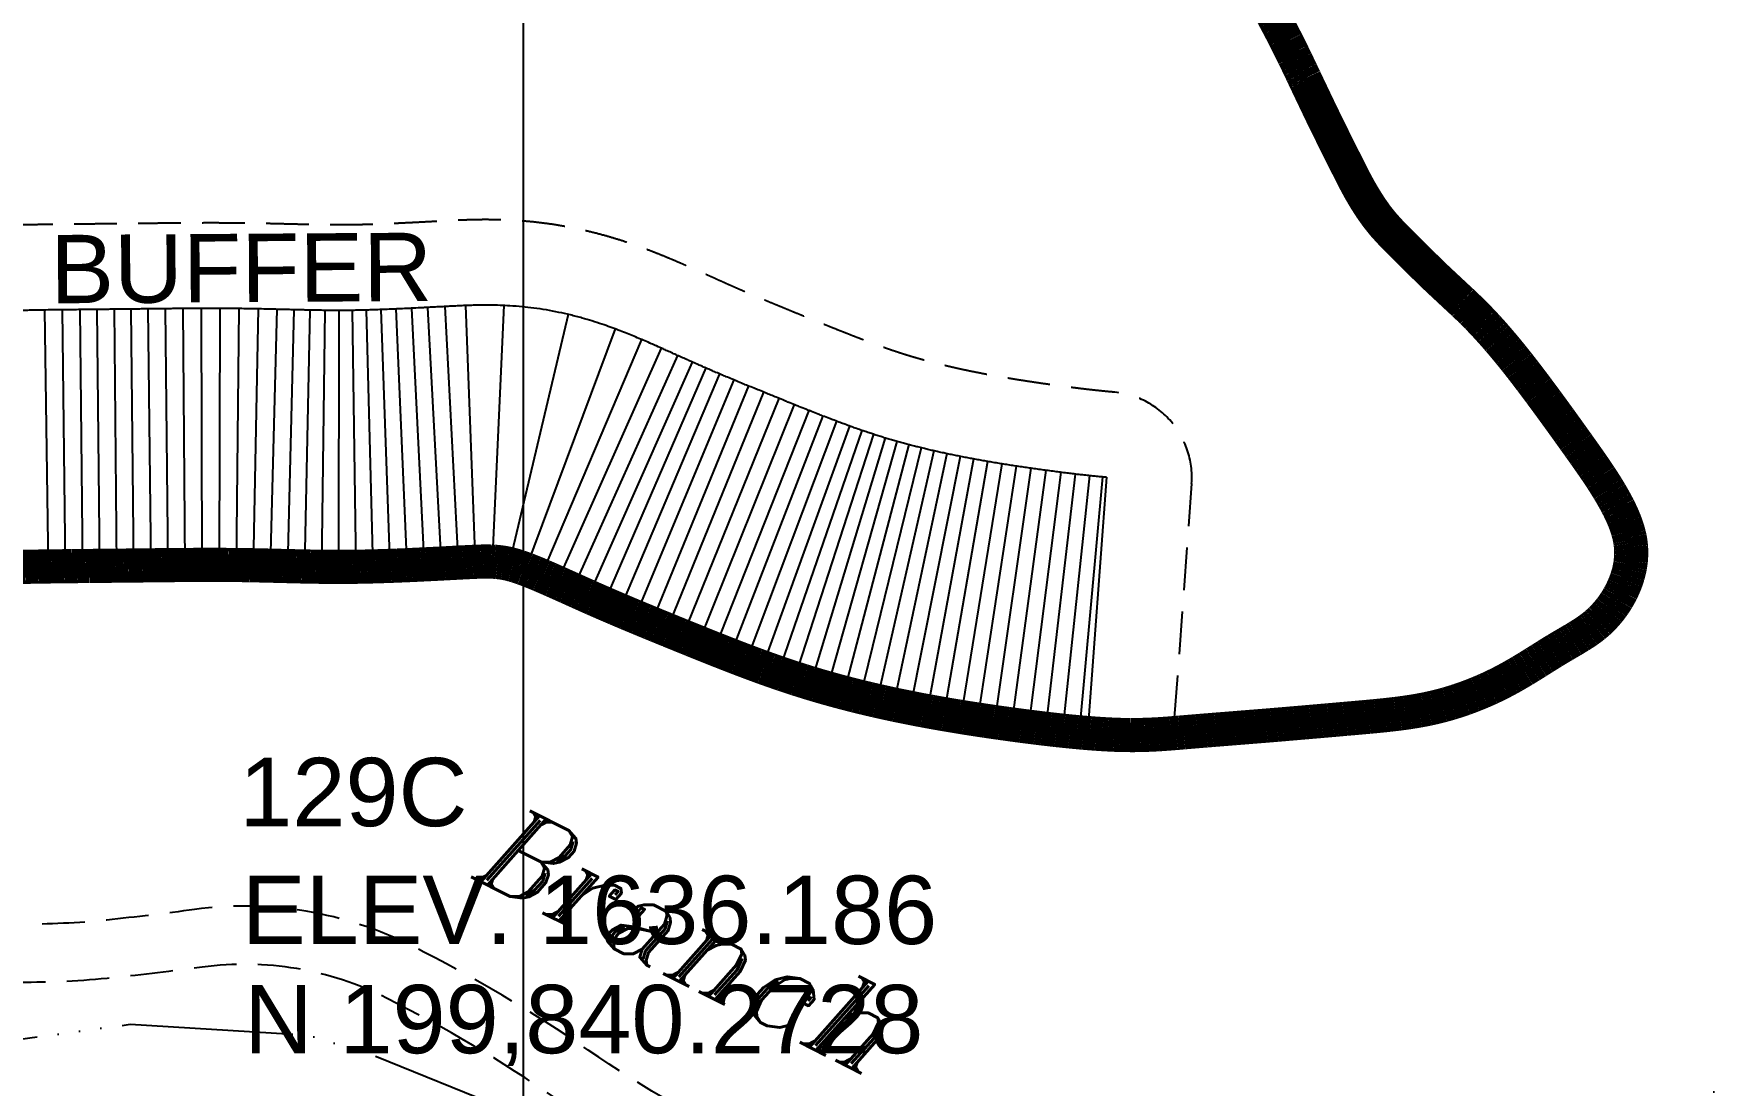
# Model space of a CAD drawing. Header units: inches. Extents: x 10131215 to 10153225, y 3476725 to 3491422.
# Drawn here: x 10143713 to 10144695, y 3479073 to 3479688 of the extents above; entities that cross this region are included whole.
import ezdxf

# ---------------------------------------------------------------- set-up
doc = ezdxf.new("R2010")
doc.units = ezdxf.units.IN
doc.header["$LTSCALE"] = 100
doc.header["$MEASUREMENT"] = 0
for name, pattern in [('DASHED2', [0.375, 0.25, -0.125]), ('HIDDEN', [0.375, 0.25, -0.125]), ('STREAM', [1.5, 1, -0.125, 0, -0.125, 0, -0.125, 0, -0.125])]:
    doc.linetypes.add(name, pattern=pattern)
for name, color, linetype in [('BUFFER ZONE-50', 180, 'HIDDEN'), ('CONTROL POINTS', 242, 'CONTINUOUS'), ('GRID COORDINATES-VA SOUTH NAD27', 252, 'CONTINUOUS'), ('OUTCROP-UPPER MASON-IMBODEN', 7, 'CONTINUOUS'), ('OUTCROP-UPPER MASON-IMBODEN-AUGERED', 39, 'CONTINUOUS'), ('ROADS', 34, 'DASHED2'), ('WATER-SURFACE', 140, 'STREAM')]:
    doc.layers.add(name, color=color, linetype=linetype)
doc.styles.add('BUFFER LABELS', font='ARIAL.TTF', dxfattribs={"height": 40})
doc.styles.add('CONTROL POINTS', font='ARIAL.TTF', dxfattribs={"height": 40})
doc.styles.add('ROMANT', font='ROMANT.SHX', dxfattribs={"width": 2063.613351, "height": 165.089068})

# ---------------------------------------------------------------- blocks, each defined once
blk = doc.blocks.new('AUGER SYMBOL')
at = {"layer": 'OUTCROP-UPPER MASON-IMBODEN-AUGERED'}
blk.add_line((0, -150), (0, 0), dxfattribs=at)

msp = doc.modelspace()

# ---------------------------------------------------------------- linework, layer by layer
at = {"layer": 'BUFFER ZONE-50'}
msp.add_line((10144391.16, 3479424.69), (10144380.39, 3479278.66), dxfattribs=at)
at = {"layer": 'BUFFER ZONE-50', "flags": 128}
msp.add_lwpolyline([(10144345.51, 3479478.19, -0.000382), (10144344.84, 3479478.25, -0.001848), (10144342.8, 3479478.43, -0.001343), (10144339.65, 3479478.74, -0.001544), (10144337.22, 3479478.99, -0.001145), (10144333.8, 3479479.35, -0.00131), (10144331.07, 3479479.66, -0.000987), (10144327.45, 3479480.08, -0.001126), (10144324.49, 3479480.44, -0.00086), (10144320.77, 3479480.91, -0.000963), (10144317.6, 3479481.32, -0.000771), (10144313.95, 3479481.81, -0.000804), (10144310.49, 3479482.28, -0.000781), (10144306.95, 3479482.77, -0.00078), (10144303.41, 3479483.27, -0.00091), (10144300.15, 3479483.75, -0.000847), (10144296.54, 3479484.29, -0.00101), (10144293.4, 3479484.77, -0.000931), (10144289.86, 3479485.32, -0.001096), (10144286.8, 3479485.82, -0.001016), (10144283.37, 3479486.39, -0.001182), (10144280.39, 3479486.89, -0.001102), (10144277.07, 3479487.47, -0.00127), (10144274.17, 3479488, -0.001188), (10144270.95, 3479488.59, -0.001358), (10144268.14, 3479489.13, -0.001276), (10144265.02, 3479489.74, -0.001446), (10144262.29, 3479490.28, -0.001366), (10144259.28, 3479490.91, -0.001533), (10144256.63, 3479491.47, -0.001454), (10144253.72, 3479492.11, -0.001614), (10144251.15, 3479492.69, -0.001538), (10144248.33, 3479493.35, -0.001691), (10144245.83, 3479493.95, -0.001618), (10144243.1, 3479494.62, -0.001763), (10144240.66, 3479495.24, -0.001693), (10144238.01, 3479495.93, -0.001829), (10144235.62, 3479496.57, -0.001763), (10144233.04, 3479497.28, -0.001888), (10144230.7, 3479497.95, -0.001827), (10144228.18, 3479498.68, -0.001941), (10144225.84, 3479499.38, -0.001909), (10144223.42, 3479500.13, -0.001961), (10144220.99, 3479500.9, -0.002037), (10144218.77, 3479501.63, -0.00182), (10144216.17, 3479502.5, -0.001948), (10144213.94, 3479503.26, -0.001496), (10144210.96, 3479504.31, -0.001715), (10144208.68, 3479505.12, -0.001239), (10144205.45, 3479506.3, -0.001473), (10144203.07, 3479507.18, -0.001012), (10144199.63, 3479508.48, -0.001242), (10144197.15, 3479509.42, -0.00079), (10144193.48, 3479510.84, -0.001017), (10144190.94, 3479511.83, -0.00057), (10144186.99, 3479513.39, -0.000796), (10144184.46, 3479514.39, -0.000348), (10144180.22, 3479516.09, -0.000538), (10144177.71, 3479517.1, -0.000162), (10144173.6, 3479518.75, -0.000222), (10144170.67, 3479519.94, -0.000128), (10144166.81, 3479521.51, -0.000155), (10144163.66, 3479522.78, -0.000254), (10144160.67, 3479524, -0.000205), (10144156.89, 3479525.54, -0.000374), (10144154.1, 3479526.68, -0.000291), (10144150.38, 3479528.21, -0.000466), (10144147.63, 3479529.35, -0.00038), (10144144.11, 3479530.8, -0.000563), (10144141.43, 3479531.92, -0.000474), (10144138.1, 3479533.31, -0.000665), (10144135.51, 3479534.41, -0.000572), (10144132.36, 3479535.75, -0.000772), (10144129.78, 3479536.85, -0.000716), (10144126.92, 3479538.09, -0.000844), (10144124.05, 3479539.34, -0.001007), (10144121.86, 3479540.3, -0.000604), (10144118.53, 3479541.78, -0.000911), (10144116.69, 3479542.6, -0.000042), (10144113.74, 3479543.92, -0.00004), (10144110.64, 3479545.32, -0.000073), (10144107.74, 3479546.62, 0.000068), (10144104.73, 3479547.97, 0.00086), (10144102.2, 3479549.11, 0.000438), (10144098.13, 3479550.92, 0.001589), (10144094.89, 3479552.34, 0.001001), (10144090.85, 3479554.09, 0.002426), (10144086.99, 3479555.73, 0.0017), (10144082.76, 3479557.49, 0.003558), (10144078.13, 3479559.36, 0.002638), (10144073.47, 3479561.17, 0.005161), (10144067.69, 3479563.32, 0.004164), (10144062.17, 3479565.25, 0.007231), (10144054.88, 3479567.62, 0.006284), (10144047.98, 3479569.66, 0.008927), (10144039.34, 3479571.92, 0.00836), (10144030.95, 3479573.82, 0.009357), (10144021.83, 3479575.54, 0.009514), (10144012.57, 3479576.92, 0.008266), (10144004.13, 3479577.88, 0.009148), (10143995.14, 3479578.59, 0.006086), (10143988.18, 3479578.92, 0.007431), (10143980.52, 3479579.08, 0.003689), (10143975.12, 3479579.08, 0.005121), (10143969.25, 3479578.97, 0.001705), (10143964.89, 3479578.82, 0.002832), (10143960.82, 3479578.65, 0.000418), (10143956.74, 3479578.46, 0.000869), (10143954.24, 3479578.33, 0.000004), (10143951.02, 3479578.16, -0.000009), (10143947.81, 3479577.99, -0.000003), (10143943.69, 3479577.78, -0.000004), (10143940.61, 3479577.61, -0.000461), (10143938.42, 3479577.5, -0.000225), (10143933.33, 3479577.25, -0.000619), (10143930.53, 3479577.11, -0.000408), (10143925.85, 3479576.89, -0.000797), (10143922.84, 3479576.76, -0.000584), (10143918.33, 3479576.57, -0.001004), (10143915.3, 3479576.46, -0.000774), (10143910.95, 3479576.31, -0.001257), (10143907.97, 3479576.22, -0.001035), (10143903.95, 3479576.11, -0.00154), (10143900.9, 3479576.05, -0.001493), (10143897.68, 3479576, -0.001575), (10143894.63, 3479575.98, -0.001636), (10143891.79, 3479575.97, -0.001159), (10143888.16, 3479575.98, -0.001434), (10143885.63, 3479576, -0.000797), (10143881.51, 3479576.06, -0.001141), (10143879.11, 3479576.1, -0.000444), (10143874.32, 3479576.2, -0.000808), (10143872.14, 3479576.25, -0.000072), (10143867.93, 3479576.35, -0.000084), (10143864.36, 3479576.44, -0.000115), (10143860.49, 3479576.53, 0.000116), (10143856.44, 3479576.64, 0.000541), (10143853.03, 3479576.72, 0.000324), (10143847.78, 3479576.83, 0.000988), (10143843.38, 3479576.92, 0.0008), (10143838.27, 3479577, 0.001004), (10143833.5, 3479577.06, 0.000934), (10143828.48, 3479577.1, 0.000683), (10143823.44, 3479577.13, 0.000796), (10143818.94, 3479577.14, 0.000505), (10143813.82, 3479577.14, 0.000644), (10143809.6, 3479577.12, 0.000373), (10143804.45, 3479577.1, 0.000505), (10143800.46, 3479577.08, 0.000247), (10143795.19, 3479577.03, 0.000376), (10143791.56, 3479577, 0.000122), (10143785.95, 3479576.94, 0.000239), (10143782.95, 3479576.91, 0.000014), (10143778.84, 3479576.86, -0.000016), (10143774.76, 3479576.82, -0.000007), (10143768.92, 3479576.75, -0.000019), (10143766.78, 3479576.73, -0.000205), (10143763.68, 3479576.69, -0.000149), (10143759.29, 3479576.65, -0.000016), (10143755.72, 3479576.61, -0.000014), (10143751.71, 3479576.57, -0.00002), (10143747.98, 3479576.54, 0.00002), (10143744.22, 3479576.5, 0.000113), (10143741.49, 3479576.47, 0.000063), (10143736.66, 3479576.42, 0.000209), (10143733.55, 3479576.39, 0.000137), (10143728.96, 3479576.34, 0.000276), (10143725.52, 3479576.29, 0.000208), (10143721.09, 3479576.23, 0.000334), (10143715.89, 3479576.16, 0.000617), (10143712.73, 3479576.11, 0.000073), (10143708.78, 3479576.04, -0.000009), (10143704.93, 3479575.97, -0.000027), (10143702.22, 3479575.92, -0.000014), (10143696.98, 3479575.83, -0.003738), (10143696.17, 3479575.82, -0.000159), (10143696.1, 3479575.82, -0.010959), (10143688.65, 3479576.22, 0.037805), (10143635.02, 3479594.31, 0.001015), (10143627.35, 3479596.25, 0.008004), (10143620.24, 3479597.92, 0.012562), (10143604.25, 3479600.97, 0.023488), (10143582.29, 3479603.54, 0.005595), (10143574.29, 3479604, 0.00598), (10143566.21, 3479604.29, 0.000867), (10143558.33, 3479604.46, 0.002775), (10143553.86, 3479604.52, 0.000274), (10143544.71, 3479604.59, 0.000255), (10143534.89, 3479604.66, 0.000089), (10143519.65, 3479604.76, 0.000402), (10143515.95, 3479604.78, 0.000894), (10143507.27, 3479604.8, -0.0003), (10143483.76, 3479604.84, -0.00026), (10143464.83, 3479604.89, -0.000796), (10143462.93, 3479604.9, -0.000519), (10143460.47, 3479604.97, -0.003938), (10143456.6, 3479605.1, -0.001814), (10143442.81, 3479605.73, -0.004125), (10143439.2, 3479605.94, -0.001531), (10143429.1, 3479606.64, -0.000734), (10143417.85, 3479607.91, -0.035112), (10143407.11, 3479609.91, -0.013058), (10143378.76, 3479618.09, 0.116157), (10143271.23, 3479668.63, 0.032856), (10143228.65, 3479674.74, 0.019349), (10143184.77, 3479676.41, 0.027704), (10143133.16, 3479673.52, 0.033877), (10143082.75, 3479664.39, 0.103855), (10142986.3, 3479617.34, 0.195395), (10142904.1, 3479475.12, 0.039486), (10142901.04, 3479423.65, 0.013579), (10142904.28, 3479354.73, 0.001267), (10142907.51, 3479312.65, -0.00211), (10142909.23, 3479289.66, -0.006997), (10142910.71, 3479263.51, -0.003206), (10142911.13, 3479251.93, -0.021773), (10142905.58, 3479238.35, -0.018406), (10142891.73, 3479211.02, -0.018406)], format="xyb", dxfattribs=at)
at = {"layer": 'BUFFER ZONE-50'}
msp.add_arc((10144341.29, 3479428.37), 50, 355.7819, 85.7819, dxfattribs=at)
at = {"layer": 'GRID COORDINATES-VA SOUTH NAD27'}
msp.add_line((10144000, 3476730), (10144000, 3490730), dxfattribs=at)
at = {"layer": 'OUTCROP-UPPER MASON-IMBODEN', "const_width": 20}
msp.add_lwpolyline([(10144438.67, 3479698.69, -0.001279), (10144439.84, 3479696.54, -0.001225), (10144441.04, 3479694.32, -0.001261), (10144442.19, 3479692.15, -0.001193), (10144443.39, 3479689.87, -0.001278), (10144444.5, 3479687.74, -0.001089), (10144445.69, 3479685.43, -0.001195), (10144446.77, 3479683.32, -0.0009), (10144447.96, 3479680.94, -0.001048), (10144448.98, 3479678.9, -0.000744), (10144450.17, 3479676.5, -0.000899), (10144451.14, 3479674.51, -0.000604), (10144452.32, 3479672.09, -0.000757), (10144453.25, 3479670.16, -0.000464), (10144454.42, 3479667.72, -0.000618), (10144455.3, 3479665.89, -0.000322), (10144456, 3479664.4, -0.000178), (10144457.28, 3479661.71, -0.000496), (10144457.31, 3479661.65, 0.000025), (10144457.86, 3479660.47, 0.008413), (10144486.29, 3479602.66, 0.028158), (10144496.03, 3479586.04, 0.046045), (10144507.84, 3479571.38, 0.015013), (10144549.22, 3479531.24, 0.00006), (10144549.45, 3479531.03, -0.000967), (10144549.46, 3479531.02, -0.002953), (10144550.63, 3479529.92, -0.001908), (10144552.43, 3479528.21, -0.002051), (10144553.9, 3479526.79, -0.001956), (10144555.43, 3479525.29, -0.002094), (10144556.92, 3479523.81, -0.002011), (10144558.46, 3479522.25, -0.002126), (10144559.98, 3479520.69, -0.002089), (10144561.51, 3479519.09, -0.002093), (10144563.04, 3479517.45, -0.002085), (10144564.57, 3479515.8, -0.001963), (10144566.14, 3479514.07, -0.002003), (10144567.67, 3479512.37, -0.001829), (10144569.27, 3479510.55, -0.001891), (10144570.8, 3479508.77, -0.00169), (10144572.44, 3479506.86, -0.001762), (10144574, 3479505.01, -0.001545), (10144575.69, 3479502.98, -0.001623), (10144577.28, 3479501.04, -0.001396), (10144579.02, 3479498.9, -0.001479), (10144580.64, 3479496.87, -0.00125), (10144582.45, 3479494.6, -0.001344), (10144584.11, 3479492.47, -0.001098), (10144586.01, 3479490.03, -0.001222), (10144587.7, 3479487.83, -0.000906), (10144589.68, 3479485.23, -0.00103), (10144591.42, 3479482.94, -0.000699), (10144593.49, 3479480.18, -0.000836), (10144595.21, 3479477.86, -0.000563), (10144597.32, 3479475.02, -0.000684), (10144599.05, 3479472.68, -0.00046), (10144601.16, 3479469.8, -0.000564), (10144602.87, 3479467.46, -0.000375), (10144604.96, 3479464.59, -0.000468), (10144606.64, 3479462.28, -0.000301), (10144608.69, 3479459.44, -0.000387), (10144610.29, 3479457.22, -0.000232), (10144612.22, 3479454.53, -0.000287), (10144613.78, 3479452.36, -0.000192), (10144615.31, 3479450.22, -0.000168), (10144617.07, 3479447.77, -0.000272), (10144618.39, 3479445.91, -0.000209), (10144620.11, 3479443.5, -0.000628), (10144621.25, 3479441.89, -0.000428), (10144622.92, 3479439.53, -0.000993), (10144624.03, 3479437.95, -0.000732), (10144625.53, 3479435.8, -0.001346), (10144626.61, 3479434.23, -0.001073), (10144627.96, 3479432.26, -0.001698), (10144629.01, 3479430.71, -0.001432), (10144630.24, 3479428.87, -0.002018), (10144631.25, 3479427.32, -0.001778), (10144632.39, 3479425.56, -0.002269), (10144633.37, 3479424.02, -0.00203), (10144634.45, 3479422.29, -0.002471), (10144635.36, 3479420.79, -0.002095), (10144636.43, 3479419.01, -0.002866), (10144637.32, 3479417.48, -0.00242), (10144638.35, 3479415.67, -0.003707), (10144639.2, 3479414.14, -0.003041), (10144640.2, 3479412.27, -0.004539), (10144641.01, 3479410.72, -0.003771), (10144641.94, 3479408.83, -0.005405), (10144642.69, 3479407.25, -0.004576), (10144643.54, 3479405.36, -0.006379), (10144644.22, 3479403.76, -0.005477), (10144644.97, 3479401.87, -0.00748), (10144645.56, 3479400.25, -0.006494), (10144646.19, 3479398.36, -0.008719), (10144646.68, 3479396.72, -0.007758), (10144647.18, 3479394.86, -0.009978), (10144647.57, 3479393.16, -0.009447), (10144647.9, 3479391.36, -0.010527), (10144648.15, 3479389.65, -0.010239), (10144648.34, 3479387.89, -0.009908), (10144648.45, 3479386.14, -0.010163), (10144648.49, 3479384.44, -0.009448), (10144648.46, 3479382.69, -0.009863), (10144648.37, 3479381.02, -0.009047), (10144648.21, 3479379.29, -0.009485), (10144647.99, 3479377.65, -0.008604), (10144647.71, 3479375.93, -0.009051), (10144647.38, 3479374.31, -0.008139), (10144646.97, 3479372.62, -0.008585), (10144646.53, 3479371.02, -0.007671), (10144646.01, 3479369.36, -0.008084), (10144645.47, 3479367.79, -0.007237), (10144644.85, 3479366.16, -0.00754), (10144644.21, 3479364.62, -0.006959), (10144643.5, 3479363.03, -0.00719), (10144642.77, 3479361.51, -0.006897), (10144641.97, 3479359.98, -0.007011), (10144641.14, 3479358.49, -0.006861), (10144640.27, 3479357, -0.00691), (10144639.35, 3479355.55, -0.006865), (10144638.4, 3479354.12, -0.006868), (10144637.41, 3479352.72, -0.006928), (10144636.38, 3479351.36, -0.006885), (10144635.31, 3479350.01, -0.007052), (10144634.22, 3479348.72, -0.006961), (10144633.08, 3479347.44, -0.007238), (10144631.92, 3479346.21, -0.007205), (10144630.72, 3479345.01, -0.007381), (10144629.47, 3479343.82, -0.007806), (10144628.25, 3479342.74, -0.006861), (10144626.91, 3479341.61, -0.00755), (10144625.66, 3479340.63, -0.005367), (10144624.2, 3479339.54, -0.006487), (10144622.97, 3479338.66, -0.003923), (10144621.38, 3479337.58, -0.005178), (10144620.16, 3479336.78, -0.002545), (10144618.42, 3479335.68, -0.003797), (10144617.24, 3479334.96, -0.001219), (10144615.23, 3479333.75, -0.002412), (10144614.21, 3479333.14, -0.000002), (10144612.6, 3479332.2, -0.000002), (10144611.06, 3479331.3, -0.000005), (10144609.43, 3479330.34, 0.000006), (10144607.8, 3479329.39, 0.002151), (10144606.31, 3479328.51, 0.001674), (10144604.41, 3479327.37, 0.00174), (10144602.58, 3479326.25, 0.001879), (10144600.9, 3479325.21, 0.000264), (10144598.95, 3479323.99, 0.000307), (10144597.27, 3479322.93, 0.00031), (10144595.39, 3479321.75, -0.000326), (10144593.51, 3479320.56, -0.000882), (10144592.06, 3479319.66, -0.000521), (10144589.61, 3479318.13, -0.001901), (10144588.06, 3479317.18, -0.001201), (10144585.59, 3479315.67, -0.002504), (10144583.83, 3479314.63, -0.001836), (10144581.42, 3479313.22, -0.003087), (10144579.51, 3479312.12, -0.002477), (10144577.11, 3479310.78, -0.003617), (10144575.04, 3479309.66, -0.003181), (10144572.66, 3479308.41, -0.003867), (10144570.48, 3479307.31, -0.00353), (10144568.06, 3479306.13, -0.003748), (10144565.75, 3479305.04, -0.003603), (10144563.33, 3479303.95, -0.003765), (10144560.94, 3479302.91, -0.003653), (10144558.46, 3479301.88, -0.003851), (10144556.02, 3479300.9, -0.003724), (10144553.48, 3479299.93, -0.003958), (10144551, 3479299.02, -0.003816), (10144548.4, 3479298.12, -0.004086), (10144545.87, 3479297.29, -0.003929), (10144543.22, 3479296.46, -0.004233), (10144540.63, 3479295.7, -0.004119), (10144537.96, 3479294.96, -0.004342), (10144535.26, 3479294.27, -0.004468), (10144532.63, 3479293.64, -0.004096), (10144529.85, 3479293.02, -0.004349), (10144527.23, 3479292.49, -0.003373), (10144524.31, 3479291.94, -0.003851), (10144521.75, 3479291.5, -0.002742), (10144518.73, 3479291.02, -0.003278), (10144516.19, 3479290.65, -0.002159), (10144513.05, 3479290.22, -0.002694), (10144510.53, 3479289.91, -0.001586), (10144507.24, 3479289.52, -0.002113), (10144504.77, 3479289.25, -0.001034), (10144501.24, 3479288.89, -0.001545), (10144498.88, 3479288.66, -0.000509), (10144495, 3479288.29, -0.000923), (10144492.86, 3479288.1, -0.000092), (10144488.72, 3479287.73, -0.000187), (10144486.69, 3479287.55, -0.000013), (10144481.78, 3479287.12, -0.000045), (10144480.37, 3479287, -0.000023), (10144476.56, 3479286.66, -0.000034), (10144473.94, 3479286.43, -0.000067), (10144471.15, 3479286.19, -0.00005), (10144467.42, 3479285.86, -0.000084), (10144464.52, 3479285.61, -0.000066), (10144460.86, 3479285.3, -0.000102), (10144457.9, 3479285.04, -0.000083), (10144454.29, 3479284.73, -0.000122), (10144451.31, 3479284.48, -0.000102), (10144447.75, 3479284.18, -0.000145), (10144444.71, 3479283.92, -0.000128), (10144441.28, 3479283.63, -0.000166), (10144438.02, 3479283.36, -0.000174), (10144434.92, 3479283.1, -0.00015), (10144431.58, 3479282.83, -0.000174), (10144428.69, 3479282.6, -0.000085), (10144424.98, 3479282.3, -0.000133), (10144422.61, 3479282.11, -0.00003), (10144419.03, 3479281.82, -0.000045), (10144416.68, 3479281.63, -0.000028), (10144413.78, 3479281.4, 0.000027), (10144410.88, 3479281.17, 0.000039), (10144408.61, 3479280.99, 0.000026), (10144405.24, 3479280.72, 0.000146), (10144403.19, 3479280.55, 0.000086), (10144399.73, 3479280.27, 0.000216), (10144397.08, 3479280.06, 0.000212), (10144394.37, 3479279.84, 0.000231), (10144392.57, 3479279.69, 0.000122), (10144389.16, 3479279.4, 0.000435), (10144386.61, 3479279.18, -0.000217), (10144384.07, 3479278.97, -0.000703), (10144382.21, 3479278.81, -0.000416), (10144379.05, 3479278.56, -0.001811), (10144377.11, 3479278.41, -0.001136), (10144374.01, 3479278.19, -0.002393), (10144371.82, 3479278.05, -0.001788), (10144368.88, 3479277.89, -0.002818), (10144366.48, 3479277.78, -0.002312), (10144363.57, 3479277.68, -0.00307), (10144360.97, 3479277.61, -0.002677), (10144358, 3479277.57, -0.00316), (10144355.16, 3479277.57, -0.002925), (10144352.09, 3479277.6, -0.003067), (10144348.92, 3479277.67, -0.003091), (10144345.77, 3479277.78, -0.002622), (10144342.29, 3479277.95, -0.002752), (10144338.97, 3479278.14, -0.001972), (10144335.12, 3479278.39, -0.002249), (10144331.75, 3479278.65, -0.001597), (10144327.68, 3479278.98, -0.001848), (10144324.16, 3479279.3, -0.001343), (10144319.95, 3479279.7, -0.001544), (10144316.28, 3479280.08, -0.001145), (10144311.96, 3479280.54, -0.00131), (10144308.19, 3479280.97, -0.000987), (10144303.79, 3479281.48, -0.001126), (10144299.93, 3479281.95, -0.00086), (10144295.52, 3479282.51, -0.000963), (10144291.59, 3479283.01, -0.000771), (10144287.32, 3479283.58, -0.000804), (10144283.23, 3479284.14, -0.000781), (10144279.08, 3479284.71, -0.00078), (10144274.92, 3479285.31, -0.00091), (10144270.93, 3479285.89, -0.000847), (10144266.65, 3479286.53, -0.00101), (10144262.72, 3479287.13, -0.000931), (10144258.44, 3479287.8, -0.001096), (10144254.52, 3479288.44, -0.001016), (10144250.28, 3479289.14, -0.001182), (10144246.37, 3479289.8, -0.001102), (10144242.18, 3479290.54, -0.00127), (10144238.28, 3479291.24, -0.001188), (10144234.12, 3479292, -0.001358), (10144230.25, 3479292.74, -0.001276), (10144226.13, 3479293.55, -0.001446), (10144222.26, 3479294.33, -0.001366), (10144218.18, 3479295.17, -0.001533), (10144214.34, 3479295.99, -0.001454), (10144210.29, 3479296.88, -0.001614), (10144206.46, 3479297.74, -0.001538), (10144202.44, 3479298.68, -0.001691), (10144198.62, 3479299.59, -0.001618), (10144194.64, 3479300.57, -0.001763), (10144190.83, 3479301.54, -0.001693), (10144186.87, 3479302.57, -0.001829), (10144183.07, 3479303.59, -0.001763), (10144179.13, 3479304.68, -0.001888), (10144175.33, 3479305.76, -0.001827), (10144171.41, 3479306.9, -0.001941), (10144167.59, 3479308.05, -0.001909), (10144163.71, 3479309.25, -0.001961), (10144159.78, 3479310.49, -0.002037), (10144156.01, 3479311.72, -0.00182), (10144152.03, 3479313.05, -0.001948), (10144148.32, 3479314.33, -0.001496), (10144144.22, 3479315.77, -0.001715), (10144140.64, 3479317.04, -0.001239), (10144136.49, 3479318.56, -0.001473), (10144133, 3479319.85, -0.001012), (10144128.8, 3479321.43, -0.001242), (10144125.39, 3479322.73, -0.00079), (10144121.13, 3479324.38, -0.001017), (10144117.83, 3479325.67, -0.00057), (10144113.46, 3479327.39, -0.000796), (10144110.34, 3479328.63, -0.000348), (10144105.84, 3479330.43, -0.000538), (10144102.93, 3479331.6, -0.000162), (10144098.7, 3479333.3, -0.000222), (10144095.61, 3479334.55, -0.000128), (10144091.65, 3479336.16, -0.000155), (10144088.39, 3479337.48, -0.000254), (10144085.21, 3479338.77, -0.000205), (10144081.28, 3479340.38, -0.000374), (10144078.21, 3479341.63, -0.000291), (10144074.27, 3479343.25, -0.000466), (10144071.18, 3479344.53, -0.00038), (10144067.38, 3479346.1, -0.000563), (10144064.29, 3479347.39, -0.000474), (10144060.61, 3479348.93, -0.000665), (10144057.53, 3479350.23, -0.000572), (10144053.95, 3479351.75, -0.000772), (10144050.8, 3479353.1, -0.000716), (10144047.42, 3479354.56, -0.000844), (10144043.92, 3479356.08, -0.001007), (10144041, 3479357.36, -0.000604), (10144037.23, 3479359.04, -0.000911), (10144034.72, 3479360.16, -0.000042), (10144031.74, 3479361.5, -0.00004), (10144028.61, 3479362.91, -0.000073), (10144025.66, 3479364.23, 0.000068), (10144022.71, 3479365.56, 0.00086), (10144020.8, 3479366.42, 0.000438), (10144017.05, 3479368.08, 0.001589), (10144014.97, 3479369, 0.001001), (10144011.67, 3479370.43, 0.002426), (10144009.59, 3479371.31, 0.0017), (10144006.62, 3479372.55, 0.003558), (10144004.63, 3479373.35, 0.002638), (10144001.94, 3479374.4, 0.005161), (10144000.03, 3479375.1, 0.004164), (10143997.66, 3479375.94, 0.007231), (10143995.86, 3479376.52, 0.006284), (10143993.78, 3479377.13, 0.008927), (10143992.05, 3479377.59, 0.00836), (10143990.19, 3479378.01, 0.009357), (10143988.43, 3479378.34, 0.009514), (10143986.69, 3479378.6, 0.008266), (10143984.82, 3479378.81, 0.009148), (10143983.12, 3479378.95, 0.006086), (10143981.03, 3479379.05, 0.007431), (10143979.31, 3479379.08, 0.003689), (10143976.86, 3479379.08, 0.005121), (10143975.09, 3479379.05, 0.001705), (10143972.1, 3479378.95, 0.002832), (10143970.29, 3479378.87, 0.000418), (10143966.54, 3479378.69, 0.000869), (10143964.73, 3479378.6, 0.000004), (10143961.52, 3479378.43, -0.000009), (10143958.31, 3479378.26, -0.000003), (10143954.18, 3479378.04, -0.000004), (10143951.1, 3479377.88, -0.000461), (10143948.54, 3479377.75, -0.000225), (10143943.27, 3479377.49, -0.000619), (10143939.98, 3479377.33, -0.000408), (10143934.97, 3479377.09, -0.000797), (10143931.32, 3479376.93, -0.000584), (10143926.34, 3479376.73, -0.001004), (10143922.51, 3479376.58, -0.000774), (10143917.54, 3479376.41, -0.001257), (10143913.56, 3479376.29, -0.001035), (10143908.71, 3479376.16, -0.00154), (10143904.43, 3479376.07, -0.001493), (10143900.01, 3479376.01, -0.001575), (10143895.71, 3479375.97, -0.001636), (10143891.56, 3479375.96, -0.001159), (10143887, 3479375.98, -0.001434), (10143883.32, 3479376.01, -0.000797), (10143878.57, 3479376.07, -0.001141), (10143875.25, 3479376.13, -0.000444), (10143870.11, 3479376.23, -0.000808), (10143867.28, 3479376.3, -0.000072), (10143863.01, 3479376.4, -0.000084), (10143859.37, 3479376.49, -0.000115), (10143855.42, 3479376.59, 0.000116), (10143851.46, 3479376.69, 0.000541), (10143848.48, 3479376.76, 0.000324), (10143843.49, 3479376.87, 0.000988), (10143839.87, 3479376.94, 0.0008), (10143835.41, 3479377.02, 0.001004), (10143831.44, 3479377.06, 0.000934), (10143827.17, 3479377.1, 0.000683), (10143822.67, 3479377.12, 0.000796), (10143818.82, 3479377.13, 0.000505), (10143814.09, 3479377.13, 0.000644), (10143810.39, 3479377.12, 0.000373), (10143805.54, 3479377.1, 0.000505), (10143801.95, 3479377.07, 0.000247), (10143796.88, 3479377.03, 0.000376), (10143793.55, 3479377, 0.000122), (10143788.04, 3479376.95, 0.000239), (10143785.23, 3479376.92, 0.000014), (10143781.13, 3479376.87, -0.000016), (10143777.04, 3479376.82, -0.000007), (10143771.19, 3479376.76, -0.000019), (10143769.04, 3479376.73, -0.000205), (10143765.77, 3479376.7, -0.000149), (10143761.26, 3479376.65, -0.000016), (10143757.69, 3479376.62, -0.000014), (10143753.66, 3479376.58, -0.00002), (10143749.91, 3479376.54, 0.00002), (10143746.17, 3479376.5, 0.000113), (10143743.53, 3479376.48, 0.000063), (10143738.75, 3479376.43, 0.000209), (10143735.81, 3479376.4, 0.000137), (10143731.32, 3479376.34, 0.000276), (10143728.11, 3479376.3, 0.000208), (10143723.84, 3479376.25, 0.000334), (10143718.91, 3479376.18, 0.000617), (10143716.24, 3479376.13, 0.000073), (10143712.36, 3479376.06, -0.000009), (10143708.47, 3479375.99, -0.000027), (10143705.74, 3479375.95, -0.000014), (10143700.49, 3479375.85, -0.003738)], format="xyb", dxfattribs=at)
at = {"layer": 'OUTCROP-UPPER MASON-IMBODEN-AUGERED'}
msp.add_line((10144341.29, 3479428.37), (10144330.26, 3479278.77), dxfattribs=at)
for points in [[(10144341.29, 3479428.37, -0.000382), (10144340.55, 3479428.43, -0.001848), (10144338.14, 3479428.65, -0.001343), (10144334.73, 3479428.98, -0.001544), (10144331.98, 3479429.26, -0.001145), (10144328.34, 3479429.65, -0.00131), (10144325.35, 3479429.99, -0.000987), (10144321.54, 3479430.43, -0.001126), (10144318.35, 3479430.82, -0.00086), (10144314.46, 3479431.31, -0.000963), (10144311.1, 3479431.74, -0.000771), (10144307.29, 3479432.25, -0.000804), (10144303.68, 3479432.74, -0.000781), (10144299.98, 3479433.25, -0.00078), (10144296.29, 3479433.78, -0.00091), (10144292.84, 3479434.28, -0.000847), (10144289.07, 3479434.85, -0.00101), (10144285.73, 3479435.36, -0.000931), (10144282.01, 3479435.94, -0.001096), (10144278.73, 3479436.47, -0.001016), (10144275.1, 3479437.07, -0.001182), (10144271.89, 3479437.62, -0.001102), (10144268.34, 3479438.24, -0.00127), (10144265.2, 3479438.81, -0.001188), (10144261.74, 3479439.44, -0.001358), (10144258.66, 3479440.03, -0.001276), (10144255.29, 3479440.69, -0.001446), (10144252.28, 3479441.29, -0.001366), (10144249, 3479441.97, -0.001533), (10144246.06, 3479442.6, -0.001454), (10144242.86, 3479443.3, -0.001614), (10144239.98, 3479443.95, -0.001538), (10144236.86, 3479444.68, -0.001691), (10144234.03, 3479445.36, -0.001618), (10144230.99, 3479446.11, -0.001763), (10144228.2, 3479446.81, -0.001693), (10144225.23, 3479447.59, -0.001829), (10144222.48, 3479448.32, -0.001763), (10144219.57, 3479449.13, -0.001888), (10144216.86, 3479449.9, -0.001827), (10144213.99, 3479450.74, -0.001941), (10144211.28, 3479451.55, -0.001909), (10144208.49, 3479452.41, -0.001961), (10144205.69, 3479453.3, -0.002037), (10144203.08, 3479454.15, -0.00182), (10144200.14, 3479455.14, -0.001948), (10144197.53, 3479456.03, -0.001496), (10144194.27, 3479457.17, -0.001715), (10144191.67, 3479458.1, -0.001239), (10144188.21, 3479459.36, -0.001473), (10144185.55, 3479460.35, -0.001012), (10144181.92, 3479461.72, -0.001242), (10144179.21, 3479462.75, -0.00079), (10144175.39, 3479464.22, -0.001017), (10144172.66, 3479465.29, -0.00057), (10144168.61, 3479466.89, -0.000796), (10144165.93, 3479467.95, -0.000348), (10144161.63, 3479469.67, -0.000538), (10144159.01, 3479470.72, -0.000162), (10144154.88, 3479472.39, -0.000222), (10144151.91, 3479473.59, -0.000128), (10144148.02, 3479475.17, -0.000155), (10144144.84, 3479476.46, -0.000254), (10144141.81, 3479477.69, -0.000205), (10144137.99, 3479479.25, -0.000374), (10144135.13, 3479480.42, -0.000291), (10144131.35, 3479481.97, -0.000466), (10144128.52, 3479483.14, -0.00038), (10144124.93, 3479484.63, -0.000563), (10144122.15, 3479485.79, -0.000474), (10144118.73, 3479487.22, -0.000665), (10144116.02, 3479488.36, -0.000572), (10144112.76, 3479489.75, -0.000772), (10144110.04, 3479490.91, -0.000716), (10144107.04, 3479492.21, -0.000844), (10144104.02, 3479493.52, -0.001007), (10144101.65, 3479494.56, -0.000604), (10144098.2, 3479496.09, -0.000911), (10144096.2, 3479496.99, -0.000042), (10144093.24, 3479498.32, -0.00004), (10144090.13, 3479499.71, -0.000073), (10144087.22, 3479501.02, 0.000068), (10144084.23, 3479502.37, 0.00086), (10144081.85, 3479503.44, 0.000438), (10144077.86, 3479505.21, 0.001589), (10144074.91, 3479506.51, 0.001001), (10144071.06, 3479508.18, 0.002426), (10144067.64, 3479509.63, 0.0017), (10144063.72, 3479511.26, 0.003558), (10144059.76, 3479512.86, 0.002638), (10144055.58, 3479514.48, 0.005161), (10144050.78, 3479516.26, 0.004164), (10144046.04, 3479517.92, 0.007231), (10144040.12, 3479519.84, 0.006284), (10144034.43, 3479521.52, 0.008927), (10144027.52, 3479523.34, 0.00836), (10144020.76, 3479524.86, 0.009357), (10144013.48, 3479526.24, 0.009514), (10144006.1, 3479527.34, 0.008266), (10143999.3, 3479528.12, 0.009148), (10143992.13, 3479528.68, 0.006086), (10143986.39, 3479528.95, 0.007431), (10143980.22, 3479529.08, 0.003689), (10143975.55, 3479529.08, 0.005121), (10143970.71, 3479528.99, 0.001705), (10143966.69, 3479528.85, 0.002832), (10143963.19, 3479528.71, 0.000418), (10143959.19, 3479528.52, 0.000869), (10143956.86, 3479528.4, 0.000004), (10143953.65, 3479528.23, -0.000009), (10143950.44, 3479528.06, -0.000003), (10143946.31, 3479527.84, -0.000004), (10143943.24, 3479527.68, -0.000461), (10143940.95, 3479527.56, -0.000225), (10143935.82, 3479527.31, -0.000619), (10143932.89, 3479527.16, -0.000408), (10143928.13, 3479526.94, -0.000797), (10143924.96, 3479526.8, -0.000584), (10143920.33, 3479526.61, -0.001004), (10143917.1, 3479526.49, -0.000774), (10143912.6, 3479526.33, -0.001257), (10143909.36, 3479526.23, -0.001035), (10143905.14, 3479526.13, -0.00154), (10143901.79, 3479526.06, -0.001493), (10143898.26, 3479526, -0.001575), (10143894.9, 3479525.98, -0.001636), (10143891.73, 3479525.97, -0.001159), (10143887.87, 3479525.98, -0.001434), (10143885.05, 3479526.01, -0.000797), (10143880.78, 3479526.06, -0.001141), (10143878.14, 3479526.11, -0.000444), (10143873.27, 3479526.21, -0.000808), (10143870.93, 3479526.26, -0.000072), (10143866.7, 3479526.36, -0.000084), (10143863.11, 3479526.45, -0.000115), (10143859.22, 3479526.55, 0.000116), (10143855.2, 3479526.65, 0.000541), (10143851.89, 3479526.73, 0.000324), (10143846.71, 3479526.84, 0.000988), (10143842.5, 3479526.93, 0.0008), (10143837.55, 3479527, 0.001004), (10143832.98, 3479527.06, 0.000934), (10143828.15, 3479527.1, 0.000683), (10143823.25, 3479527.13, 0.000796), (10143818.91, 3479527.14, 0.000505), (10143813.89, 3479527.13, 0.000644), (10143809.8, 3479527.12, 0.000373), (10143804.72, 3479527.1, 0.000505), (10143800.83, 3479527.07, 0.000247), (10143795.61, 3479527.03, 0.000376), (10143792.05, 3479527, 0.000122), (10143786.47, 3479526.94, 0.000239), (10143783.52, 3479526.91, 0.000014), (10143779.42, 3479526.86, -0.000016), (10143775.33, 3479526.82, -0.000007), (10143769.48, 3479526.75, -0.000019), (10143767.35, 3479526.73, -0.000205), (10143764.2, 3479526.69, -0.000149), (10143759.78, 3479526.65, -0.000016), (10143756.21, 3479526.61, -0.000014), (10143752.19, 3479526.57, -0.00002), (10143748.46, 3479526.54, 0.00002), (10143744.71, 3479526.5, 0.000113), (10143742, 3479526.47, 0.000063), (10143737.18, 3479526.42, 0.000209), (10143734.11, 3479526.39, 0.000137), (10143729.55, 3479526.34, 0.000276), (10143726.17, 3479526.3, 0.000208), (10143721.78, 3479526.24, 0.000334), (10143716.65, 3479526.16, 0.000617), (10143713.61, 3479526.11, 0.000073), (10143709.67, 3479526.04, -0.000009), (10143705.81, 3479525.98, -0.000027), (10143703.1, 3479525.93, -0.000014), (10143697.86, 3479525.84, -0.003738)], [(10144330.26, 3479278.77, -0.001013), (10144327.68, 3479278.98, -0.001848), (10144324.16, 3479279.3, -0.001343), (10144319.95, 3479279.7, -0.001544), (10144316.28, 3479280.08, -0.001145), (10144311.96, 3479280.54, -0.00131), (10144308.19, 3479280.97, -0.000987), (10144303.79, 3479281.48, -0.001126), (10144299.93, 3479281.95, -0.00086), (10144295.52, 3479282.51, -0.000963), (10144291.59, 3479283.01, -0.000771), (10144287.32, 3479283.58, -0.000804), (10144283.23, 3479284.14, -0.000781), (10144279.08, 3479284.71, -0.00078), (10144274.92, 3479285.31, -0.00091), (10144270.93, 3479285.89, -0.000847), (10144266.65, 3479286.53, -0.00101), (10144262.72, 3479287.13, -0.000931), (10144258.44, 3479287.8, -0.001096), (10144254.52, 3479288.44, -0.001016), (10144250.28, 3479289.14, -0.001182), (10144246.37, 3479289.8, -0.001102), (10144242.18, 3479290.54, -0.00127), (10144238.28, 3479291.24, -0.001188), (10144234.12, 3479292, -0.001358), (10144230.25, 3479292.74, -0.001276), (10144226.13, 3479293.55, -0.001446), (10144222.26, 3479294.33, -0.001366), (10144218.18, 3479295.17, -0.001533), (10144214.34, 3479295.99, -0.001454), (10144210.29, 3479296.88, -0.001614), (10144206.46, 3479297.74, -0.001538), (10144202.44, 3479298.68, -0.001691), (10144198.62, 3479299.59, -0.001618), (10144194.64, 3479300.57, -0.001763), (10144190.83, 3479301.54, -0.001693), (10144186.87, 3479302.57, -0.001829), (10144183.07, 3479303.59, -0.001763), (10144179.13, 3479304.68, -0.001888), (10144175.33, 3479305.76, -0.001827), (10144171.41, 3479306.9, -0.001941), (10144167.59, 3479308.05, -0.001909), (10144163.71, 3479309.25, -0.001961), (10144159.78, 3479310.49, -0.002037), (10144156.01, 3479311.72, -0.00182), (10144152.03, 3479313.05, -0.001948), (10144148.32, 3479314.33, -0.001496), (10144144.22, 3479315.77, -0.001715), (10144140.64, 3479317.04, -0.001239), (10144136.49, 3479318.56, -0.001473), (10144133, 3479319.85, -0.001012), (10144128.8, 3479321.43, -0.001242), (10144125.39, 3479322.73, -0.00079), (10144121.13, 3479324.38, -0.001017), (10144117.83, 3479325.67, -0.00057), (10144113.46, 3479327.39, -0.000796), (10144110.34, 3479328.63, -0.000348), (10144105.84, 3479330.43, -0.000538), (10144102.93, 3479331.6, -0.000162), (10144098.7, 3479333.3, -0.000222), (10144095.61, 3479334.55, -0.000128), (10144091.65, 3479336.16, -0.000155), (10144088.39, 3479337.48, -0.000254), (10144085.21, 3479338.77, -0.000205), (10144081.28, 3479340.38, -0.000374), (10144078.21, 3479341.63, -0.000291), (10144074.27, 3479343.25, -0.000466), (10144071.18, 3479344.53, -0.00038), (10144067.38, 3479346.1, -0.000563), (10144064.29, 3479347.39, -0.000474), (10144060.61, 3479348.93, -0.000665), (10144057.53, 3479350.23, -0.000572), (10144053.95, 3479351.75, -0.000772), (10144050.8, 3479353.1, -0.000716), (10144047.42, 3479354.56, -0.000844), (10144043.92, 3479356.08, -0.001007), (10144041, 3479357.36, -0.000604), (10144037.23, 3479359.04, -0.000911), (10144034.72, 3479360.16, -0.000042), (10144031.74, 3479361.5, -0.00004), (10144028.61, 3479362.91, -0.000073), (10144025.66, 3479364.23, 0.000068), (10144022.71, 3479365.56, 0.00086), (10144020.8, 3479366.42, 0.000438), (10144017.05, 3479368.08, 0.001589), (10144014.97, 3479369, 0.001001), (10144011.67, 3479370.43, 0.002426), (10144009.59, 3479371.31, 0.0017), (10144006.62, 3479372.55, 0.003558), (10144004.63, 3479373.35, 0.002638), (10144001.94, 3479374.4, 0.005161), (10144000.03, 3479375.1, 0.004164), (10143997.66, 3479375.94, 0.007231), (10143995.86, 3479376.52, 0.006284), (10143993.78, 3479377.13, 0.008927), (10143992.05, 3479377.59, 0.00836), (10143990.19, 3479378.01, 0.009357), (10143988.43, 3479378.34, 0.009514), (10143986.69, 3479378.6, 0.008266), (10143984.82, 3479378.81, 0.009148), (10143983.12, 3479378.95, 0.006086), (10143981.03, 3479379.05, 0.007431), (10143979.31, 3479379.08, 0.003689), (10143976.86, 3479379.08, 0.005121), (10143975.09, 3479379.05, 0.001705), (10143972.1, 3479378.95, 0.002832), (10143970.29, 3479378.87, 0.000418), (10143966.54, 3479378.69, 0.000869), (10143964.73, 3479378.6, 0.000004), (10143961.52, 3479378.43, -0.000009), (10143958.31, 3479378.26, -0.000003), (10143954.18, 3479378.04, -0.000004), (10143951.1, 3479377.88, -0.000461), (10143948.54, 3479377.75, -0.000225), (10143943.27, 3479377.49, -0.000619), (10143939.98, 3479377.33, -0.000408), (10143934.97, 3479377.09, -0.000797), (10143931.32, 3479376.93, -0.000584), (10143926.34, 3479376.73, -0.001004), (10143922.51, 3479376.58, -0.000774), (10143917.54, 3479376.41, -0.001257), (10143913.56, 3479376.29, -0.001035), (10143908.71, 3479376.16, -0.00154), (10143904.43, 3479376.07, -0.001493), (10143900.01, 3479376.01, -0.001575), (10143895.71, 3479375.97, -0.001636), (10143891.56, 3479375.96, -0.001159), (10143887, 3479375.98, -0.001434), (10143883.32, 3479376.01, -0.000797), (10143878.57, 3479376.07, -0.001141), (10143875.25, 3479376.13, -0.000444), (10143870.11, 3479376.23, -0.000808), (10143867.28, 3479376.3, -0.000072), (10143863.01, 3479376.4, -0.000084), (10143859.37, 3479376.49, -0.000115), (10143855.42, 3479376.59, 0.000116), (10143851.46, 3479376.69, 0.000541), (10143848.48, 3479376.76, 0.000324), (10143843.49, 3479376.87, 0.000988), (10143839.87, 3479376.94, 0.0008), (10143835.41, 3479377.02, 0.001004), (10143831.44, 3479377.06, 0.000934), (10143827.17, 3479377.1, 0.000683), (10143822.67, 3479377.12, 0.000796), (10143818.82, 3479377.13, 0.000505), (10143814.09, 3479377.13, 0.000644), (10143810.39, 3479377.12, 0.000373), (10143805.54, 3479377.1, 0.000505), (10143801.95, 3479377.07, 0.000247), (10143796.88, 3479377.03, 0.000376), (10143793.55, 3479377, 0.000122), (10143788.04, 3479376.95, 0.000239), (10143785.23, 3479376.92, 0.000014), (10143781.13, 3479376.87, -0.000016), (10143777.04, 3479376.82, -0.000007), (10143771.19, 3479376.76, -0.000019), (10143769.04, 3479376.73, -0.000205), (10143765.77, 3479376.7, -0.000149), (10143761.26, 3479376.65, -0.000016), (10143757.69, 3479376.62, -0.000014), (10143753.66, 3479376.58, -0.00002), (10143749.91, 3479376.54, 0.00002), (10143746.17, 3479376.5, 0.000113), (10143743.53, 3479376.48, 0.000063), (10143738.75, 3479376.43, 0.000209), (10143735.81, 3479376.4, 0.000137), (10143731.32, 3479376.34, 0.000276), (10143728.11, 3479376.3, 0.000208), (10143723.84, 3479376.25, 0.000334), (10143718.91, 3479376.18, 0.000617), (10143716.24, 3479376.13, 0.000073), (10143712.36, 3479376.06, -0.000009), (10143708.47, 3479375.99, -0.000027), (10143705.74, 3479375.95, -0.000014), (10143700.49, 3479375.85, -0.003738)]]:
    msp.add_lwpolyline(points, format="xyb", dxfattribs=at)
at = {"layer": 'ROADS', "flags": 128}
for points in [[(10144929.52, 3479172.59, 0.053602), (10144798.15, 3479099.84, 0.00104), (10144750.17, 3479065.95, -0.055131), (10144675.6, 3479024.55, -0.061337), (10144581.17, 3478998.02, -0.034033), (10144441.39, 3478986.39, -0.034821), (10144268.31, 3478995.88, -0.082178), (10144140.17, 3479033.92, -0.036825), (10144037.97, 3479093.28, 0.032997), (10143935.17, 3479154.05, 0.15171), (10143807.51, 3479175.52, -0.007784), (10143756.2, 3479169.37, -0.055555), (10143654.29, 3479170.14, -0.069611), (10143535.42, 3479201.46, -0.08607), (10143442.19, 3479261.02, -0.022392), (10143342.19, 3479360.92, 0.026981), (10143261.06, 3479440.48, 0.053435), (10143193.37, 3479488.3, -0.021428), (10143065.35, 3479566.99, 0.038945), (10142945.71, 3479634.88, -0.006773), (10142862.47, 3479675.28, 0.058695), (10142692.98, 3479725.92, 0.013134), (10142596.62, 3479740.16, 0.038945), (10142428.23, 3479747.33, 0.012993), (10142345.29, 3479742.22, -0.090237), (10142236.99, 3479752.3, -0.049806), (10142138.49, 3479790.77, -0.015149), (10141987.95, 3479873.45, -0.020211), (10141907.4, 3479925.42, -0.012744), (10141827.25, 3479984.94, -0.012403), (10141744.81, 3480052.86, -0.049885), (10141656.17, 3480146.62, 0.026273), (10141579.68, 3480235.58, 0.06529), (10141474.05, 3480320.62, 0.086663), (10141370.16, 3480361.46, 0.044029), (10141323.6, 3480366.76, -0.128674), (10141253.06, 3480387.17, -0.037573), (10141154.17, 3480456.68, -0.0705), (10141125.54, 3480487.88, -0.028433), (10141064.17, 3480589.1, -0.011002), (10141005.68, 3480705.32, 0.259181)], [(10144684.66, 3478991.5, -0.0588), (10144586.31, 3478964.41, -0.034033), (10144441.93, 3478952.39, -0.034821), (10144264.12, 3478962.14, -0.082178), (10144125.35, 3479003.34, -0.036825), (10144018.83, 3479065.21, 0.032997), (10143919.88, 3479123.7, 0.15171), (10143812.09, 3479141.83, -0.007784), (10143759.73, 3479135.55, -0.055555), (10143650.3, 3479136.37, -0.069611), (10143522.33, 3479170.1, -0.08607), (10143419.31, 3479235.91, -0.022392), (10143317.15, 3479337.96, 0.026981), (10143238.64, 3479414.96, 0.053435), (10143176.87, 3479458.59, -0.021428), (10143046.38, 3479538.81, 0.038945), (10142931.33, 3479604.09, -0.0067), (10142848.15, 3479644.45, 0.058359), (10142687.16, 3479692.43, 0.013134), (10142592.57, 3479706.41, 0.038945), (10142429.45, 3479713.35, 0.012993), (10142348.28, 3479708.35, -0.090237), (10142227.87, 3479719.55, -0.049806), (10142123.08, 3479760.49, -0.015149), (10141970.74, 3479844.16, -0.020211), (10141887.88, 3479897.61, -0.012744), (10141806.34, 3479958.17, -0.012403), (10141722.59, 3480027.16, -0.049885), (10141629.31, 3480125.84, 0.026273), (10141555.15, 3480212.08, 0.06529), (10141456.4, 3480291.58, 0.086663), (10141363.39, 3480328.14, 0.044029), (10141322.77, 3480332.78, -0.128674), (10141235.7, 3480357.96, -0.037573), (10141132.63, 3480430.4, -0.0705), (10141097.55, 3480468.63, -0.028433), (10141034.19, 3480573.16, -0.011002), (10140975.03, 3480690.72, -0.011002)]]:
    msp.add_lwpolyline(points, format="xyb", dxfattribs=at)
at = {"layer": 'WATER-SURFACE', "flags": 128}
msp.add_lwpolyline([(10141627.91, 3480098.22), (10141779.2, 3479953.53), (10141860.92, 3479898.35), (10141937.03, 3479833.49), (10142053.04, 3479766.16), (10142234.21, 3479699.8), (10142323.38, 3479684.24), (10142364.52, 3479701.73), (10142428.7, 3479767.91), (10142459.25, 3479776.03), (10142613.88, 3479766.44), (10142653.17, 3479753.98), (10142723, 3479749.64), (10142806.57, 3479724.41), (10142844.31, 3479686.99), (10142860.87, 3479630.85), (10142884.27, 3479604.34), (10142961.3, 3479554.46), (10143032.42, 3479489.91), (10143110.07, 3479450.02), (10143203.3, 3479419.18), (10143270.67, 3479374.91), (10143298.75, 3479343.1), (10143362.41, 3479238.93), (10143405.14, 3479201.2), (10143414.5, 3479190.6), (10143530.82, 3479128.26), (10143609.39, 3479103.34), (10143694.19, 3479098.08), (10143769.94, 3479108.41), (10143874.69, 3479101.91), (10143913.98, 3479089.45), (10143987.25, 3479059.85), (10144121.98, 3478971.31), (10144283.5, 3478911.18), (10144423.79, 3478912.5), (10144484.26, 3478918.77), (10144572.15, 3478963.43), (10144636.02, 3479024.61), (10144725.14, 3479089.23), (10144761.29, 3479107.04), (10144824.55, 3479158.23), (10144964.17, 3479229.74), (10145025.97, 3479284.37)], dxfattribs=at)

# ---------------------------------------------------------------- block references
at = {"layer": 'OUTCROP-UPPER MASON-IMBODEN-AUGERED', "xscale": 1.000028516851045, "yscale": 1.000028516851045, "zscale": 1.000028516851045}
for p, rotation in [((10143721.89, 3479376.22), 180.8200959220762), ((10143731.89, 3479376.35), 180.6747093238509), ((10143741.89, 3479376.46), 180.5898378057916), ((10143751.89, 3479376.56), 180.5567280212983), ((10143761.89, 3479376.66), 180.5704463409635), ((10143771.89, 3479376.76), 180.6513955895241), ((10143781.89, 3479376.88), 180.6556248312111), ((10143791.89, 3479376.99), 180.5788095123125), ((10143801.89, 3479377.07), 180.4283500073802), ((10143811.89, 3479377.13), 180.1667927386137), ((10143821.89, 3479377.13), 179.8178025428176), ((10143831.89, 3479377.06), 179.3840989605664), ((10143841.89, 3479376.91), 178.8705401228663), ((10143851.89, 3479376.68), 178.5691094105985), ((10143861.88, 3479376.43), 178.585104984413), ((10143871.88, 3479376.2), 178.8277886842543), ((10143881.88, 3479376.03), 179.2833819864152), ((10143891.88, 3479375.96), 179.9621874850942), ((10143901.88, 3479376.03), 180.813278684207), ((10143911.88, 3479376.24), 181.5189847255964), ((10143921.87, 3479376.56), 182.0438519950591), ((10143931.86, 3479376.96), 182.4579312691796), ((10143941.85, 3479377.42), 182.7877482985351), ((10143951.84, 3479377.92), 183.0062058422736), ((10143961.83, 3479378.45), 183.008881728321), ((10143971.82, 3479378.94), 182.1644561166639), ((10143981.81, 3479379.01), 177.427688887541), ((10143991.71, 3479377.67), 166.6794022257071), ((10144001.24, 3479374.66), 159.4797231953171), ((10144010.51, 3479370.92), 156.9893727304234), ((10144019.67, 3479366.92), 156.014528002608), ((10144028.8, 3479362.82), 155.7884728056152), ((10144037.92, 3479358.73), 156.0409964521741), ((10144047.08, 3479354.71), 156.5594197041881), ((10144056.27, 3479350.77), 157.0041315167553), ((10144065.49, 3479346.89), 157.3613118656241), ((10144074.73, 3479343.06), 157.6419203493929), ((10144083.98, 3479339.27), 157.8188928191815), ((10144093.25, 3479335.51), 157.9391530442782), ((10144102.52, 3479331.76), 158.0409504764269), ((10144111.8, 3479328.05), 158.3330876430613), ((10144121.11, 3479324.39), 158.792125829019), ((10144130.45, 3479320.81), 159.3502685408195), ((10144139.83, 3479317.34), 160.0567336963918), ((10144149.25, 3479314), 160.9607571714841), ((10144158.74, 3479310.83), 162.0495003166053), ((10144168.28, 3479307.84), 163.1462517735095), ((10144177.88, 3479305.03), 164.2191536684906), ((10144187.52, 3479302.4), 165.2490573255739), ((10144197.22, 3479299.93), 166.2169441808154), ((10144206.95, 3479297.63), 167.1354460392251), ((10144216.71, 3479295.48), 168.0086347216715), ((10144226.51, 3479293.47), 168.8142839267585), ((10144236.33, 3479291.59), 169.5352282593825), ((10144246.18, 3479289.84), 170.1946144430558), ((10144256.04, 3479288.19), 170.8076323659509), ((10144265.92, 3479286.64), 171.3630338480373), ((10144275.81, 3479285.18), 171.8473675757031), ((10144285.72, 3479283.8), 172.278594363168), ((10144295.63, 3479282.49), 172.7531767154507), ((10144305.56, 3479281.27), 173.2945851521364), ((10144315.5, 3479280.16), 173.9445295161793), ((10144325.45, 3479279.18), 174.8091255496046)]:
    msp.add_blockref('AUGER SYMBOL', p, dxfattribs=dict(at, rotation=rotation))

# ---------------------------------------------------------------- texts
at = {"layer": 'BUFFER ZONE-50', "style": 'BUFFER LABELS'}
msp.add_text('BUFFER', height=40.001, rotation=0.36243, dxfattribs=at).set_placement((10143723.21, 3479530.13))
at = {"layer": 'CONTROL POINTS', "style": 'CONTROL POINTS'}
for s, height, p in [('129C', 40.001, (10143833.72, 3479224.26)), ('ELEV. 1636.186', 40.0011, (10143835.28, 3479155.31)), ('N 199,840.2728', 40.0011, (10143836.49, 3479091.43))]:
    msp.add_text(s, height=height, dxfattribs=at).set_placement(p)
at = {"layer": 'WATER-SURFACE', "style": 'ROMANT', "oblique": 15, "width": 0.99484}
msp.add_text('Branch', height=50.001, rotation=333.29467, dxfattribs=at).set_placement((10143965.59, 3479196.56))

doc.saveas('drawing.dxf')
